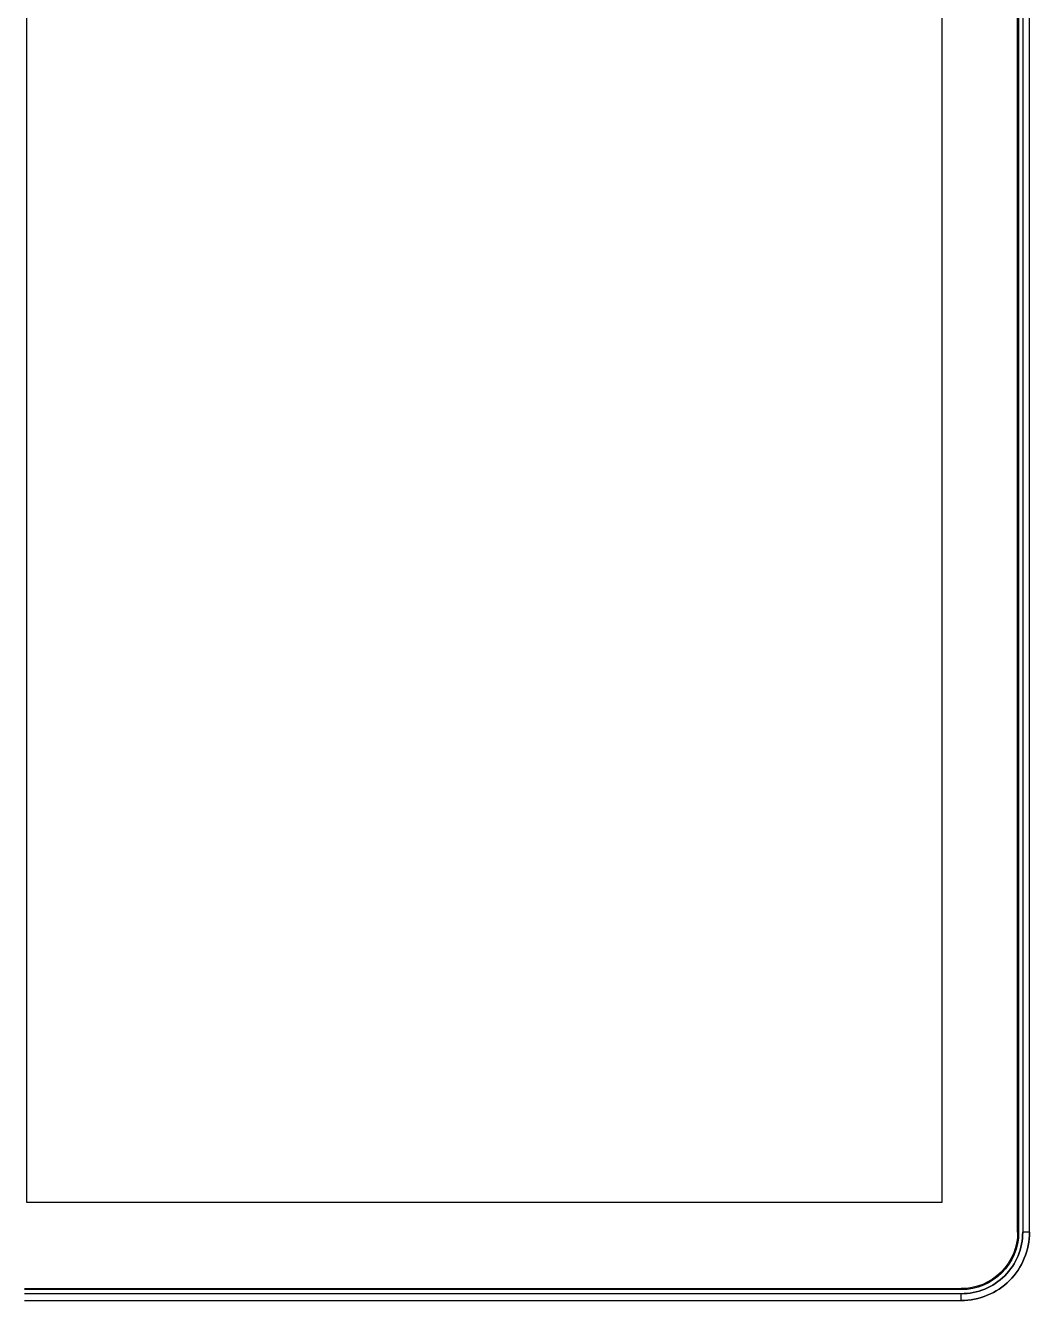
# Model space of a CAD drawing. Header units: millimetres. Extents: x 2932 to 3377, y 2153 to 2458.
# Drawn here: x 3228.2 to 3376.7, y 2153.4 to 2341.9 of the extents above; entities that cross this region are included whole.
import ezdxf

# ---------------------------------------------------------------- set-up
doc = ezdxf.new("R2010")
doc.units = ezdxf.units.MM
doc.layers.add('Layer 230', color=7, linetype='Continuous')

msp = doc.modelspace()

# ---------------------------------------------------------------- linework, layer by layer
at = {"extrusion": (0, 0, -1)}
for p, q in [((3374.922353521257, 2163.455848328961, 3.200000000000001), (3374.922353521255, 2386.056240838589, 3.200000000000001)), ((3375.072353521256, 2163.455848328961, 3.200000000000001), (3374.922353521255, 2163.455848328961, 3.200000000000001)), ((3228.072353521256, 2155.106044583955, 3.200000000000001), (3366.572549434011, 2155.106044583955, 3.200000000000001)), ((3366.572549434011, 2154.956044583955, 3.200000000000001), (3366.572549434011, 2154.957255097918, 3.200000000000001))]:
    msp.add_line(p, q, dxfattribs=at)
msp.add_lwpolyline([(-3363.742353521256, 2384.486044583956), (-3228.382353521255, 2384.486044583956), (-3228.382353521255, 2167.906044583956), (-3363.742353521256, 2167.906044583956)], close=True, dxfattribs=at)
for centre, radius, start, end in [((-3366.57254960513, 2163.45584850008, -3.200000000000001), 8.34980391612544, 180.0000011742078, 270.0000011742079), ((-3366.572549605025, 2163.455848500185, -3.200000000000001), 8.499803916230123, 180.0000011541942, 270.0000011541942)]:
    msp.add_arc(centre, radius, start, end, dxfattribs=at)
at = {"layer": 'Layer 230', "color": 7}
for p, q in [((3375.072353521256, 2386.056240838589, 4.2), (3375.072353521256, 2163.455848329305, 4.2)), ((3375.072353521256, 2386.056240838589, 3.200000000000001), (3375.072353521256, 2163.455848329305, 3.200000000000001)), ((3375.672353411128, 2386.055658376428, 4.199999984512098), (3375.672353665627, 2163.455732811905, 4.199999986046572)), ((3375.072353521256, 2163.455848329305, 3.200000000000001), (3375.072353521256, 2163.455848329305, 4.2)), ((3376.672353521255, 2163.456430791658, 3.200000000000001), (3375.672353665627, 2163.455732811905, 4.199999986046572)), ((3376.672353521255, 2163.456430791658, -2.8), (3376.672353521255, 2163.456430791658, 3.200000000000001)), ((3366.572549433801, 2154.956044583955, 4.2), (3228.072353521256, 2154.956044583955, 4.2)), ((3366.572549433801, 2154.956044583955, 3.200000000000001), (3366.422549434011, 2154.956044583955, 3.200000000000001)), ((3366.572549433801, 2154.956044583955, 4.2), (3366.572549433801, 2154.956044583955, 3.200000000000001)), ((3366.571966940843, 2154.356044694095, 4.199999984510472), (3228.072353521256, 2154.356044583955, 4.2)), ((3366.571966940625, 2153.356044583955, 3.200000000000001), (3366.571966940843, 2154.356044694095, 4.199999984510472)), ((3366.571966940625, 2153.356044583955, 3.200000000000001), (3366.571966940625, 2153.356044583955, -2.8))]:
    msp.add_line(p, q, dxfattribs=at)
at = {"layer": 'Layer 230', "color": 7, "extrusion": (-1, -4.266442352811782e-17, 0)}
for p, q in [((3375.072353521256, 2386.056240838589, 3.200000000000001), (3375.072353521256, 2163.455848329305, 3.200000000000001)), ((3375.072353521256, 2386.056240838589, 4.2), (3375.072353521256, 2163.455848329305, 4.2)), ((3375.072353521256, 2163.455848329305, 3.200000000000001), (3375.072353521256, 2163.455848329305, 4.2))]:
    msp.add_line(p, q, dxfattribs=at)
at = {"layer": 'Layer 230', "color": 7, "extrusion": (0.707106781186549, 8.659560562354951e-17, 0.707106781186546)}
for p, q in [((3375.672353411128, 2386.055658376428, 4.199999984512098), (3375.672353665627, 2163.455732811905, 4.199999986046572)), ((3376.672353521255, 2163.456430791658, 3.200000000000001), (3376.672353521255, 2386.05565837621, 3.200000000000001)), ((3376.672353521255, 2163.456430791658, 3.200000000000001), (3375.672353665627, 2163.455732811905, 4.199999986046572))]:
    msp.add_line(p, q, dxfattribs=at)
at = {"layer": 'Layer 230', "color": 7, "extrusion": (0, 0, -1)}
for p, q in [((3376.672353521255, 2163.456430791658, -2.8), (3376.672353521255, 2386.05565837621, -2.8)), ((3228.072353521256, 2153.356044583955, -2.8), (3366.571966940625, 2153.356044583955, -2.8))]:
    msp.add_line(p, q, dxfattribs=at)
at = {"layer": 'Layer 230', "color": 7, "extrusion": (1, 1.224646799147353e-16, 0)}
for p, q in [((3376.672353521255, 2163.456430791658, 3.200000000000001), (3376.672353521255, 2386.05565837621, 3.200000000000001)), ((3376.672353521255, 2163.456430791658, -2.8), (3376.672353521255, 2386.05565837621, -2.8)), ((3376.672353521255, 2163.456430791658, -2.8), (3376.672353521255, 2163.456430791658, 3.200000000000001))]:
    msp.add_line(p, q, dxfattribs=at)
at = {"layer": 'Layer 230', "color": 7, "extrusion": (-1.224646799147353e-16, 1, 0)}
for p, q in [((3366.572549433801, 2154.956044583955, 4.2), (3228.072353521256, 2154.956044583955, 4.2)), ((3366.572549433801, 2154.956044583955, 3.200000000000001), (3228.072353521256, 2154.956044583955, 3.200000000000001)), ((3366.572549433801, 2154.956044583955, 4.2), (3366.572549433801, 2154.956044583955, 3.200000000000001))]:
    msp.add_line(p, q, dxfattribs=at)
at = {"layer": 'Layer 230', "color": 7, "extrusion": (8.659560562354951e-17, -0.707106781186549, 0.707106781186546)}
for p, q in [((3366.571966940843, 2154.356044694095, 4.199999984510472), (3228.072353521256, 2154.356044583955, 4.2)), ((3228.072353521256, 2153.356044583955, 3.200000000000001), (3366.571966940625, 2153.356044583955, 3.200000000000001)), ((3366.571966940625, 2153.356044583955, 3.200000000000001), (3366.571966940843, 2154.356044694095, 4.199999984510472))]:
    msp.add_line(p, q, dxfattribs=at)
at = {"layer": 'Layer 230', "color": 7, "extrusion": (1.224646799147353e-16, -1, 0)}
for p, q in [((3228.072353521256, 2153.356044583955, -2.8), (3366.571966940625, 2153.356044583955, -2.8)), ((3228.072353521256, 2153.356044583955, 3.200000000000001), (3366.571966940625, 2153.356044583955, 3.200000000000001)), ((3366.571966940625, 2153.356044583955, 3.200000000000001), (3366.571966940625, 2153.356044583955, -2.8))]:
    msp.add_line(p, q, dxfattribs=at)
at = {"layer": 'Layer 230', "color": 7, "extrusion": (0, 0, -1)}
for centre, radius, start, end in [((-3366.579012263924, 2163.449385841026, 2.8), 10.0933437159484, 179.9600086965999, 270.039993418877), ((-3366.579012263924, 2163.449385841026, -4.2), 9.093343715948428, 179.9600086954896, 270.0443915157894), ((-3366.429012263924, 2163.449385841026, -4.2), 8.49334371594843, 269.031657512943, 270.0435980148551)]:
    msp.add_arc(centre, radius, start, end, dxfattribs=at)
at = {"layer": 'Layer 230', "color": 7}
for centre, radius, start, end in [((3366.579012263924, 2163.449385841026, 3.200000000000001), 10.0933437159484, 269.960006581123, 0.03999130340018198), ((3366.579012263924, 2163.449385841026, 3.200000000000001), 10.0933437159484, 269.960006581123, 0.03999130340018198), ((3366.579012263924, 2163.449385841026, -2.8), 10.0933437159484, 269.960006581123, 0.03999130340018198), ((3366.579012263924, 2163.449385841026, 4.2), 9.093343715948428, 269.9556084842106, 0.03999130451041388)]:
    msp.add_arc(centre, radius, start, end, dxfattribs=at)

doc.saveas('drawing.dxf')
